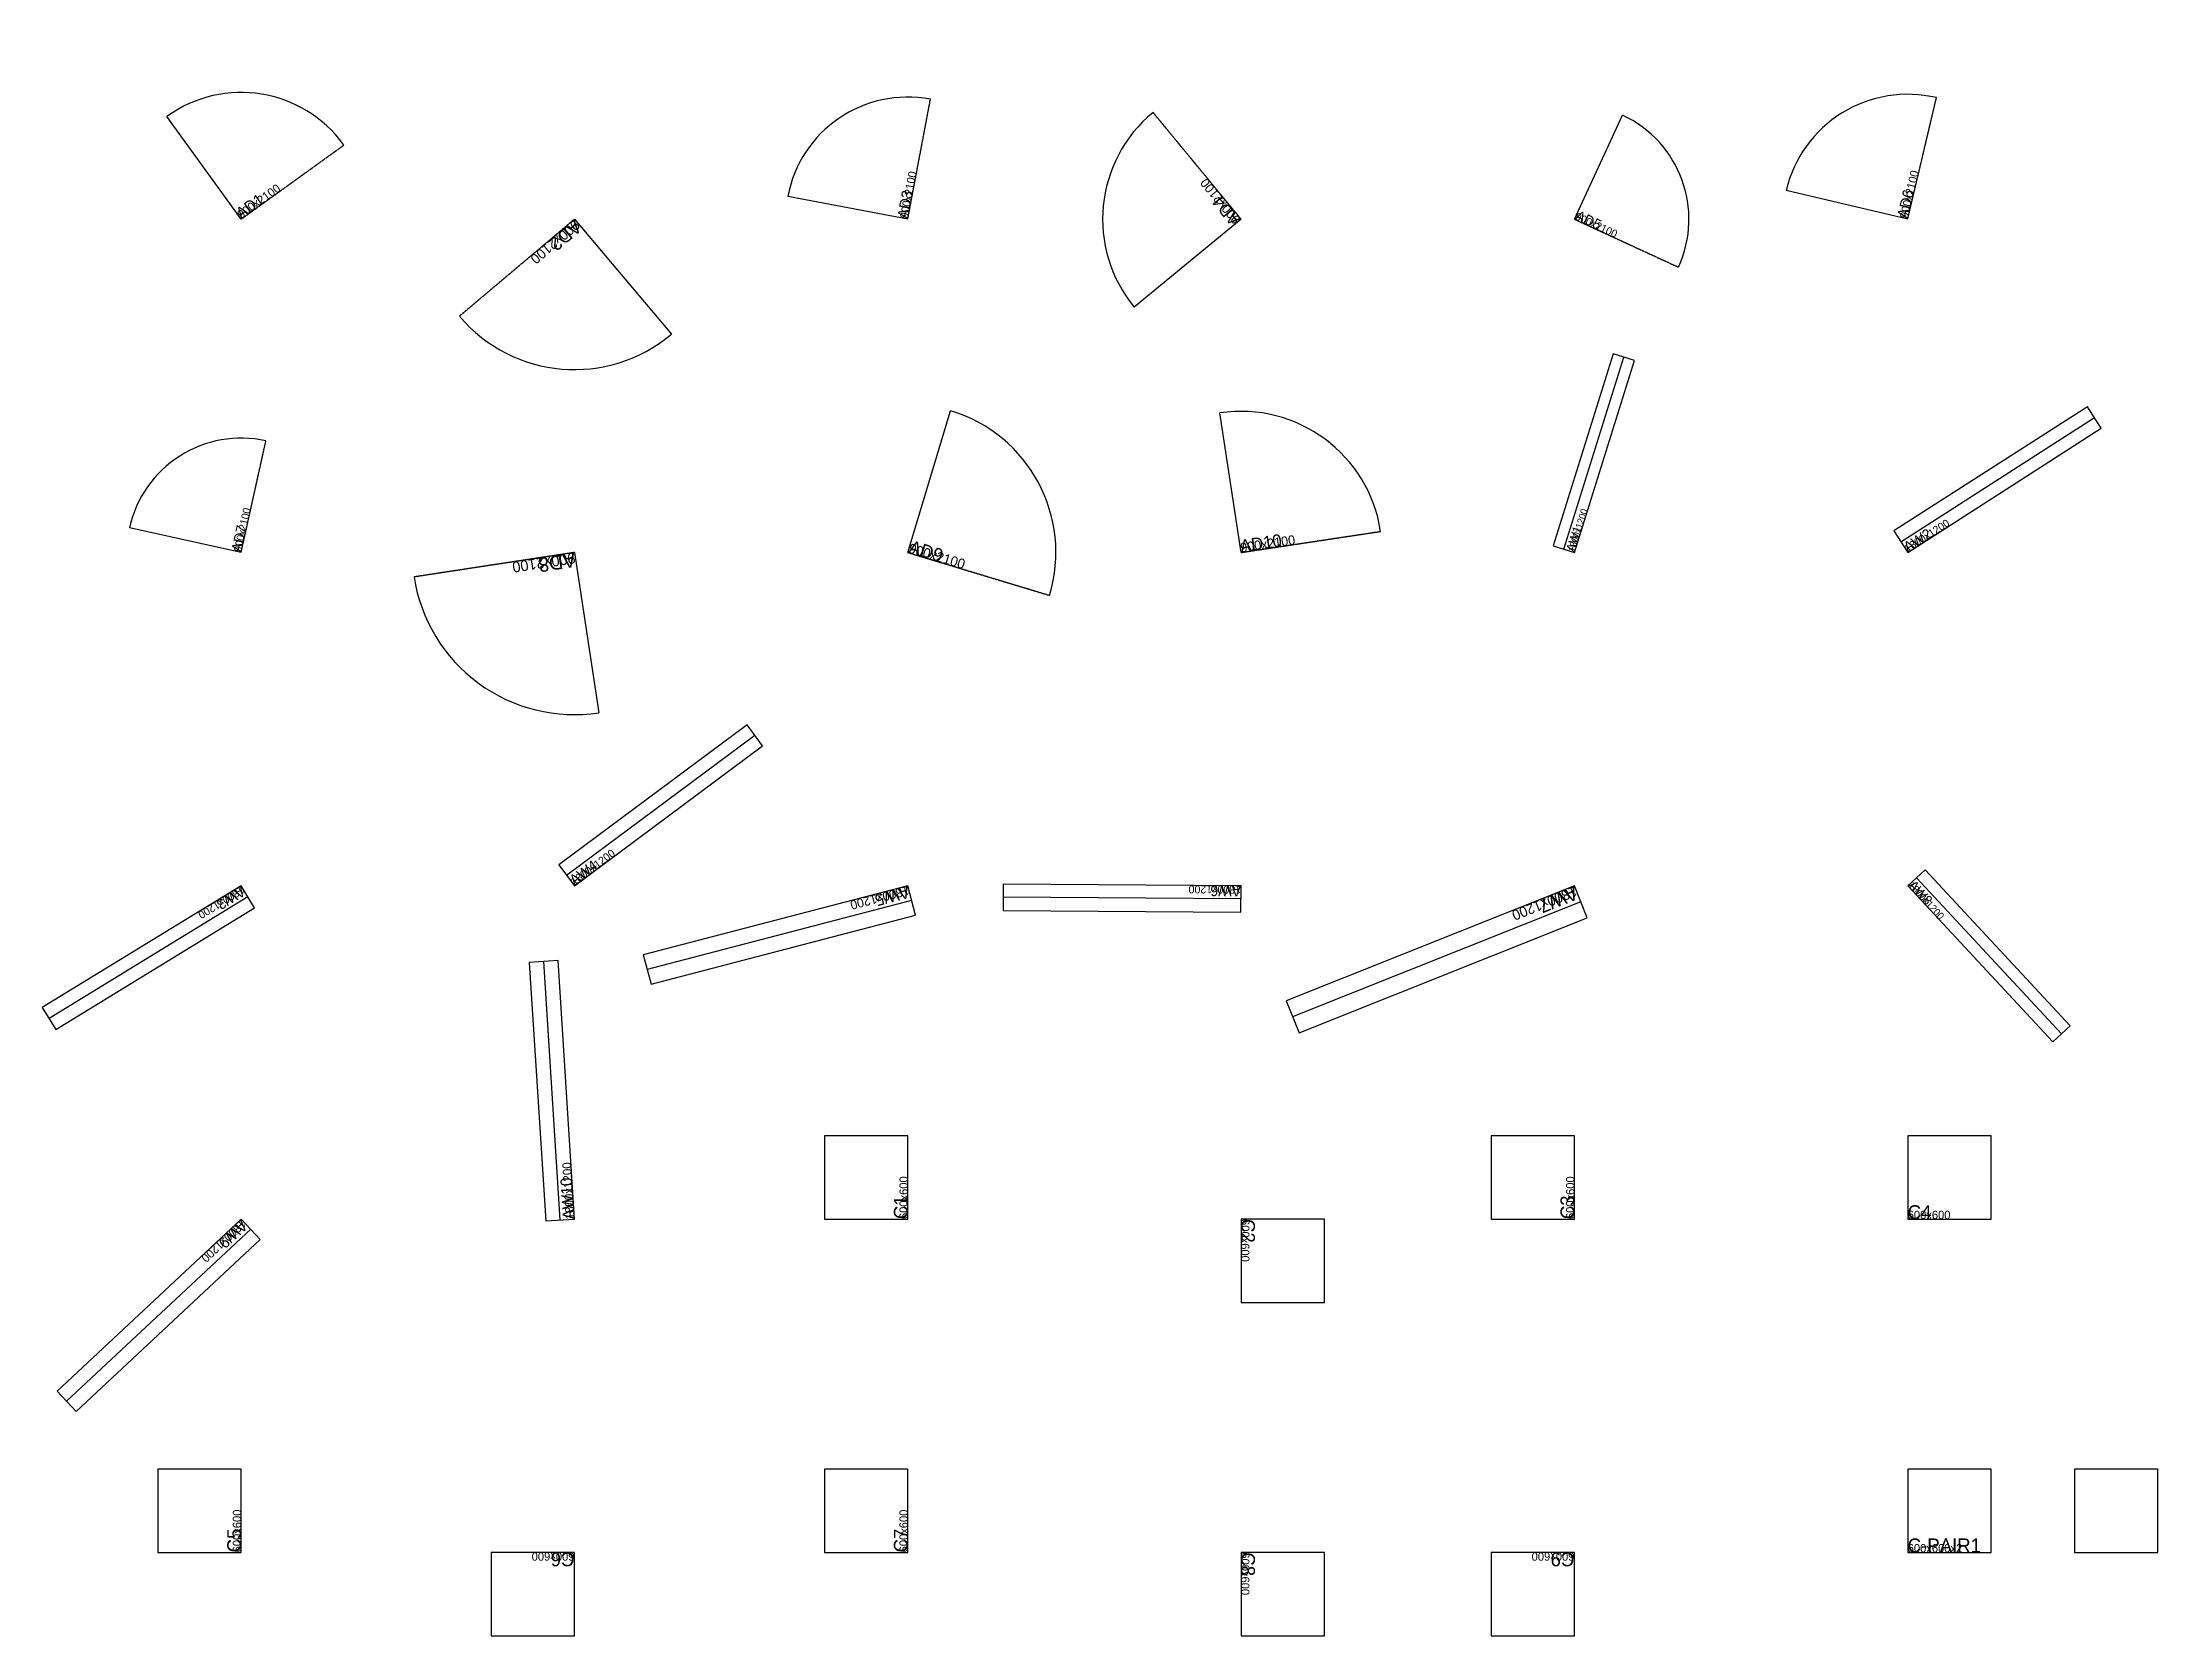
# Model space of a CAD drawing. Header units: millimetres. Extents: x -1431 to 13800, y -10200 to 1274.
import ezdxf

# ---------------------------------------------------------------- set-up
doc = ezdxf.new("R2010")
doc.units = ezdxf.units.MM
doc.linetypes.add('DASHED', pattern=[1.524, 1.27, -0.254])
for name, color, linetype in [('A-DOOR', 4, 'CONTINUOUS'), ('A-TEXT', 7, 'CONTINUOUS'), ('A-WIND', 6, 'CONTINUOUS'), ('S-COL', 1, 'CONTINUOUS')]:
    doc.layers.add(name, color=color, linetype=linetype)

# ---------------------------------------------------------------- blocks, each defined once
blk = doc.blocks.new('DOOR_900')
at = {"layer": 'A-DOOR'}
blk.add_line((0, 0), (0, 900), dxfattribs=at)
at = {"layer": 'A-DOOR', "linetype": 'DASHED'}
blk.add_line((0, 0), (900, 0), dxfattribs=at)
at = {"layer": 'A-DOOR'}
blk.add_arc((0, 0), 900, 0, 90, dxfattribs=at)
at = {"layer": 'A-TEXT'}
for tag, height in [('TAG', 80), ('SIZE', 60)]:
    blk.add_attdef(tag, (0, 0), '', height=height, dxfattribs=at)
blk = doc.blocks.new('WIN_1800')
at = {"layer": 'A-WIND'}
blk.add_line((0, 100), (1800, 100), dxfattribs=at)
blk.add_lwpolyline([(0, 0), (1800, 0), (1800, 200), (0, 200)], close=True, dxfattribs=at)
at = {"layer": 'A-TEXT'}
for tag, height in [('TAG', 80), ('SIZE', 60)]:
    blk.add_attdef(tag, (0, 0), '', height=height, dxfattribs=at)
blk = doc.blocks.new('COL_600')
at = {"layer": 'S-COL'}
blk.add_lwpolyline([(0, 0), (600, 0), (600, 600), (0, 600)], close=True, dxfattribs=at)
at = {"layer": 'A-TEXT'}
for tag, height in [('TAG', 100), ('SIZE', 60)]:
    blk.add_attdef(tag, (0, 0), '', height=height, dxfattribs=at)
blk = doc.blocks.new('COL_PAIR')
for p in [(0, 0), (1200, 0)]:
    blk.add_blockref('COL_600', p)
at = {"layer": 'A-TEXT'}
for tag, height in [('TAG', 100), ('SIZE', 60)]:
    blk.add_attdef(tag, (0, 0), '', height=height, dxfattribs=at)

msp = doc.modelspace()

# ---------------------------------------------------------------- block references
msp.add_blockref('COL_PAIR', (12000, -9600)).add_auto_attribs({'TAG': 'C-PAIR1', 'SIZE': '600x600x2'})
at = {"layer": 'A-DOOR'}
for p, xscale, yscale, rotation, values in [((0, 0), 1.0138159742801454, 1.0138159742801454, 35.804142177157914, {'TAG': 'AD1', 'SIZE': '900x2100'}), ((12000, 0), 0.9993020863320627, 0.9993020863320627, 76.68273635358642, {'TAG': 'AD6', 'SIZE': '900x2100'}), ((4800, 0), 0.9766150778975764, 0.9766150778975764, 79.28401156785282, {'TAG': 'AD3', 'SIZE': '900x2100'}), ((7200, 0), 1.1074558649012156, 1.1074558649012156, 129.49306347446338, {'TAG': 'AD4', 'SIZE': '900x2100'}), ((9600, 0), 0.9165987107463084, 0.9165987107463084, 335.2593705915301, {'TAG': 'AD5', 'SIZE': '900x2100'}), ((2400, 0), 1.2032100708710995, 1.2032100708710995, 220.14983598637187, {'TAG': 'AD2', 'SIZE': '900x2100'}), ((7200, -2400), 1.1289108679765025, 1.1289108679765025, 8.592506431217576, {'TAG': 'AD10', 'SIZE': '900x2100'}), ((0, -2400), 0.9146744733748475, 0.9146744733748475, 77.4756877162131, {'TAG': 'AD7', 'SIZE': '900x2100'}), ((4800, -2400), 1.185173834894089, 1.185173834894089, 343.17822366698476, {'TAG': 'AD9', 'SIZE': '900x2100'}), ((2400, -2400), 1.2973452818256161, 1.2973452818256161, 188.67564031921668, {'TAG': 'AD8', 'SIZE': '900x2100'})]:
    msp.add_blockref('DOOR_900', p, dxfattribs=dict(at, xscale=xscale, yscale=yscale, rotation=rotation)).add_auto_attribs(values)
at = {"layer": 'A-WIND'}
for p, xscale, yscale, rotation, values in [((9600, -2400), 0.8049627851704659, 0.8049627851704659, 72.58944324428847, {'TAG': 'AW1', 'SIZE': '1800x1200'}), ((12000, -2400), 0.9198714302609896, 0.9198714302609896, 32.682822815368716, {'TAG': 'AW2', 'SIZE': '1800x1200'}), ((2400, -4800), 0.9383805639131233, 0.9383805639131233, 36.66943789794165, {'TAG': 'AW4', 'SIZE': '1800x1200'}), ((12000, -4800), 0.852475996349622, 0.852475996349622, 312.8710313719434, {'TAG': 'AW8', 'SIZE': '1800x1200'}), ((0, -4800), 0.9324637009360631, 0.9324637009360631, 211.47509869717652, {'TAG': 'AW3', 'SIZE': '1800x1200'}), ((4800, -4800), 1.0933413842249455, 1.0933413842249455, 194.65581666342837, {'TAG': 'AW5', 'SIZE': '1800x1200'}), ((7200, -4800), 0.9511188497010985, 0.9511188497010985, 179.57086353714553, {'TAG': 'AW6', 'SIZE': '1800x1200'}), ((9600, -4800), 1.2412849974079594, 1.2412849974079594, 201.79342492844367, {'TAG': 'AW7', 'SIZE': '1800x1200'}), ((2400, -7200), 1.036384647261353, 1.036384647261353, 93.62730693516068, {'TAG': 'AW10', 'SIZE': '1800x1200'}), ((0, -7200), 1.0077023628479227, 1.0077023628479227, 223.06238591728155, {'TAG': 'AW9', 'SIZE': '1800x1200'})]:
    msp.add_blockref('WIN_1800', p, dxfattribs=dict(at, xscale=xscale, yscale=yscale, rotation=rotation)).add_auto_attribs(values)
at = {"layer": 'S-COL'}
for p, rotation, values in [((4800, -7200), 90, {'TAG': 'C1', 'SIZE': '600x600'}), ((9600, -7200), 90, {'TAG': 'C3', 'SIZE': '600x600'}), ((7200, -7200), 270, {'TAG': 'C2', 'SIZE': '600x600'}), ((0, -9600), 90, {'TAG': 'C5', 'SIZE': '600x600'}), ((4800, -9600), 90, {'TAG': 'C7', 'SIZE': '600x600'}), ((2400, -9600), 180, {'TAG': 'C6', 'SIZE': '600x600'}), ((7200, -9600), 270, {'TAG': 'C8', 'SIZE': '600x600'}), ((9600, -9600), 180, {'TAG': 'C9', 'SIZE': '600x600'})]:
    msp.add_blockref('COL_600', p, dxfattribs=dict(at, rotation=rotation)).add_auto_attribs(values)
msp.add_blockref('COL_600', (12000, -7200), dxfattribs=at).add_auto_attribs({'TAG': 'C4', 'SIZE': '600x600'})

doc.saveas('drawing.dxf')
